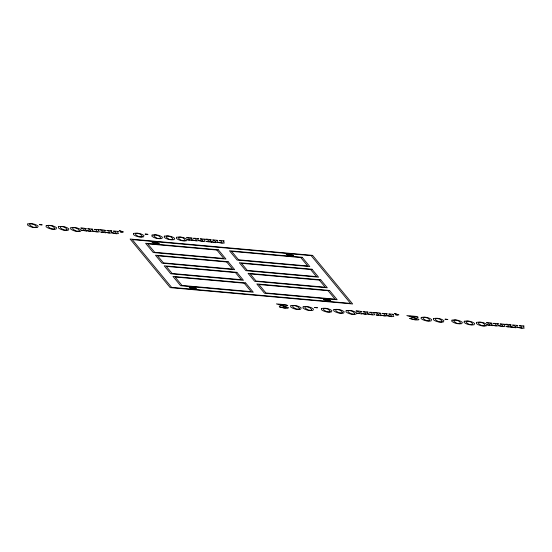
<?xml version="1.0" encoding="UTF-8"?>
<svg xmlns="http://www.w3.org/2000/svg" width="552" height="552" viewBox="0 0 552 552"><rect width="100%" height="100%" fill="white"/><g stroke="black" fill="none" stroke-linecap="round" stroke-linejoin="round"><path stroke-width="0.83" d="M155.692 242.935L157.651 243.115M289.89 254.955L291.842 255.127M192.883 288.04L194.842 288.22M327.074 300.06L329.033 300.233M90.583 230.577L90.562 230.998L89.238 231.053L86.112 230.432L84.835 228.714C91.432 229.294 74.975 226.527 82.979 228.859C88.272 232.357 74.686 228.852 86.692 231.129L86.229 230.577L90.507 231.474L92.819 231.164L97.117 232.068L99.374 231.847L98.166 229.908C103.293 229.929 89.514 228.756 96.013 229.77L97.262 231.592L92.791 231.033L91.487 229.315C97.104 229.397 82.745 228.121 89.362 229.17L90.583 230.577M109.696 232.288L109.682 232.716L108.358 232.765L105.232 232.144L103.955 230.425C110.552 231.005 94.095 228.238 102.099 230.57C107.392 234.069 93.805 230.563 105.811 232.847L105.349 232.288L109.627 233.185L111.939 232.882L116.237 233.779L118.494 233.558L117.279 231.619C122.413 231.64 108.634 230.467 115.133 231.481L116.382 233.303L111.904 232.744L110.607 231.026C116.224 231.109 101.865 229.832 108.482 230.881L109.696 232.288M196.415 240.058L196.395 240.479L195.07 240.527L191.944 239.913L190.668 238.195C197.264 238.768 180.808 236.008 188.812 238.34C194.104 241.838 180.525 238.333 192.524 240.61L192.061 240.058L196.339 240.955L198.651 240.644L202.95 241.541L205.206 241.321L203.998 239.382C209.125 239.402 195.346 238.236 201.846 239.251L203.095 241.072L198.623 240.506L197.319 238.788C202.936 238.878 188.577 237.601 195.194 238.65L196.415 240.058M215.528 241.769L215.515 242.19L214.19 242.238L211.064 241.624L209.788 239.906C216.384 240.486 199.927 237.719 207.931 240.051C213.224 243.549 199.638 240.044 211.644 242.321L211.181 241.769L215.459 242.666L217.771 242.356L222.07 243.253L224.326 243.039L223.112 241.1C228.245 241.114 214.466 239.947 220.966 240.962L222.214 242.783L217.736 242.224L216.439 240.499C222.056 240.589 207.697 239.313 214.314 240.362L215.528 241.769M365.907 313.481L365.893 313.902L364.568 313.95L361.443 313.336L360.166 311.618C366.763 312.197 350.306 309.43 358.31 311.763C363.602 315.261 350.016 311.756 362.022 314.033L361.56 313.481L365.838 314.378L368.149 314.067L372.448 314.971L374.704 314.75L373.49 312.811C378.617 312.832 364.844 311.659 371.344 312.673L372.593 314.495L368.115 313.936L366.818 312.211C372.434 312.301 358.075 311.024 364.693 312.073L365.907 313.481M385.027 315.192L385.013 315.613L383.681 315.668L380.563 315.047L379.286 313.329C385.882 313.909 369.419 311.142 377.43 313.474C382.722 316.972 369.136 313.467 381.142 315.744L380.68 315.192L384.958 316.089L387.269 315.778L391.568 316.682L393.824 316.462L392.61 314.523C397.737 314.543 383.957 313.37 390.464 314.385L391.713 316.206L387.235 315.647L385.938 313.929C391.554 314.012 377.195 312.736 383.812 313.784L385.027 315.192M496.324 325.162L496.303 325.583L494.978 325.632L491.86 325.018L490.576 323.299C497.173 323.872 480.716 321.105 488.727 323.438C494.012 326.943 480.433 323.431 492.432 325.714L491.977 325.156L496.248 326.053L498.566 325.749L502.865 326.646L505.114 326.425L503.907 324.486C509.034 324.507 495.254 323.334 501.761 324.348L503.003 326.177L498.532 325.611L497.228 323.893C502.844 323.976 488.486 322.699 495.103 323.748L496.324 325.162M515.444 326.874L515.423 327.295L514.098 327.343L510.973 326.729L509.696 325.011C516.292 325.583 499.836 322.823 507.84 325.149C513.132 328.654 499.553 325.142 511.552 327.426L511.09 326.867L515.368 327.764L517.679 327.46L521.978 328.357L524.234 328.136L523.027 326.197C528.154 326.218 514.374 325.052 520.874 326.066L522.123 327.888L517.652 327.322L516.348 325.604C521.964 325.694 507.605 324.417 514.222 325.459L515.444 326.874M27.814 223.912L27.6 225.119C30.367 227.32 34.134 227.879 37.57 227.479L38.178 226.12C35.314 223.815 31.36 223.298 27.814 223.912M46.251 225.561L46.037 226.768C48.804 228.97 52.564 229.528 56 229.128L56.608 227.776C53.744 225.471 49.79 224.947 46.251 225.561M58.54 226.665L58.326 227.872C61.093 230.074 64.853 230.626 68.296 230.225L68.896 228.873C66.04 226.568 62.086 226.044 58.54 226.665M70.829 227.769L70.615 228.97C73.381 231.171 77.149 231.73 80.585 231.329L81.192 229.977C78.329 227.672 74.375 227.148 70.829 227.769M133.646 233.392L133.432 234.6C136.199 236.801 139.966 237.353 143.403 236.953L144.01 235.6C141.146 233.296 137.193 232.772 133.646 233.392M152.083 235.042L151.869 236.249C154.636 238.45 158.396 239.009 161.833 238.602L162.44 237.25C159.576 234.945 155.623 234.421 152.083 235.042M164.372 236.146L164.158 237.346C166.925 239.547 170.685 240.106 174.128 239.706L174.736 238.354C171.872 236.049 167.918 235.525 164.372 236.146M176.661 237.243L176.447 238.45C179.214 240.651 182.981 241.21 186.417 240.81L187.024 239.451C184.161 237.146 180.207 236.622 176.661 237.243M290.856 305.711L290.642 306.919C293.409 309.12 297.169 309.679 300.605 309.279L301.213 307.926C298.349 305.622 294.395 305.097 290.856 305.711M303.145 306.815L302.931 308.023C305.698 310.224 309.458 310.776 312.901 310.376L313.501 309.023C310.638 306.719 306.691 306.194 303.145 306.815M321.581 308.464L321.367 309.672C324.134 311.873 327.895 312.432 331.331 312.032L331.938 310.672C329.075 308.375 325.121 307.85 321.581 308.464M333.87 309.568L333.656 310.776C336.423 312.977 340.184 313.529 343.62 313.129L344.227 311.776C341.364 309.472 337.41 308.947 333.87 309.568M346.159 310.666L345.945 311.873C348.712 314.074 352.473 314.633 355.916 314.233L356.516 312.874C353.659 310.576 349.706 310.051 346.159 310.666M421.266 317.393L421.052 318.601C423.819 320.802 427.586 321.361 431.022 320.96L431.629 319.601C428.766 317.296 424.812 316.772 421.266 317.393M433.561 318.497L433.341 319.705C436.108 321.899 439.875 322.458 443.311 322.057L443.918 320.705C441.055 318.4 437.101 317.876 433.561 318.497M451.991 320.146L451.777 321.354C454.544 323.555 458.305 324.107 461.748 323.707L462.355 322.354C459.492 320.05 455.538 319.525 451.991 320.146M464.28 321.243L464.066 322.451C466.833 324.652 470.601 325.211 474.037 324.811L474.644 323.458C471.781 321.154 467.827 320.629 464.28 321.243M476.576 322.347L476.355 323.555C479.122 325.756 482.89 326.308 486.326 325.908L486.933 324.555C484.069 322.251 480.116 321.726 476.576 322.347M122.503 231.743L120.191 231.861L122.02 232.337L123.551 231.923L119.204 230.66L122.503 231.743M397.826 314.647L395.522 314.764L397.35 315.24L398.882 314.819L394.528 313.557L397.826 314.647M286.309 307.236L285.86 307.754L283.783 307.788L279.236 306.774L284.777 308.278L287.833 308.271L288.579 307.678L279.326 304.538L287.771 305.587L286.019 304.738L276.414 303.883L286.309 307.236M416.719 318.911L416.27 319.435L414.193 319.463L409.646 318.449L415.194 319.96L418.25 319.953L418.989 319.36L409.743 316.22L418.181 317.262L416.429 316.42L406.831 315.558L416.719 318.911M42.028 224.864L39.364 224.623L42.028 224.864M147.86 234.345L145.197 234.103L147.86 234.345M317.359 307.768L314.695 307.526L317.359 307.768M447.769 319.442L445.105 319.208L447.769 319.442M152.573 242.087L152 242.604L156.416 243.811L158.81 243.791L159.383 243.266L154.967 242.059L152.573 242.087M189.764 287.192L189.191 287.709L190.785 288.427L196.001 288.896L196.574 288.372L194.98 287.654L189.764 287.192M286.764 254.099L286.198 254.624L290.607 255.831L293.008 255.811L293.574 255.286L289.165 254.079L286.764 254.099M323.955 299.205L323.389 299.729L327.798 300.937L330.193 300.916L330.765 300.392L326.356 299.184L323.955 299.205M36.259 227.086L35.528 227.452L32.816 227.134L29.891 225.257L29.649 224.036L31.34 223.795L34.238 224.609L35.928 226.037L36.259 227.086M54.696 228.742L53.958 229.101L51.253 228.79L48.328 226.913L48.086 225.685L49.777 225.444L52.668 226.258L54.358 227.686L54.696 228.742M66.985 229.839L66.247 230.205L63.542 229.887L60.616 228.01L60.375 226.782L62.066 226.541L64.957 227.362L66.654 228.79L66.985 229.839M79.274 230.943L78.543 231.302L75.831 230.991L72.905 229.114L72.664 227.886L74.354 227.645L77.252 228.459L78.943 229.887L79.274 230.943M142.092 236.566L141.36 236.932L138.649 236.615L135.723 234.738L135.481 233.51L137.172 233.268L140.07 234.082L141.76 235.518L142.092 236.566M160.528 238.216L159.79 238.581L157.085 238.264L154.16 236.387L153.918 235.159L155.609 234.917L158.5 235.738L160.19 237.167L160.528 238.216M172.817 239.32L172.079 239.678L169.374 239.368L166.449 237.491L166.207 236.263L167.898 236.021L170.796 236.836L172.486 238.264L172.817 239.32M185.106 240.417L184.375 240.782L181.663 240.465L178.738 238.588L178.496 237.36L180.187 237.118L183.085 237.94L184.775 239.368L185.106 240.417M299.301 308.892L298.563 309.251L295.858 308.941L292.933 307.064L292.691 305.836L294.382 305.594L297.273 306.408L298.963 307.837L299.301 308.892M311.59 309.989L310.852 310.355L308.147 310.038L305.221 308.161L304.98 306.933L306.67 306.691L309.562 307.505L311.259 308.941L311.59 309.989M330.02 311.638L329.289 312.004L326.584 311.687L323.658 309.81L323.417 308.589L325.107 308.347L327.998 309.161L329.689 310.59L330.02 311.638M342.316 312.742L341.578 313.108L338.873 312.791L335.947 310.914L335.706 309.686L337.396 309.444L340.287 310.258L341.978 311.694L342.316 312.742M354.605 313.84L353.866 314.205L351.162 313.888L348.236 312.011L347.995 310.79L349.685 310.548L352.576 311.362L354.274 312.791L354.605 313.84M429.711 320.567L428.98 320.933L426.268 320.615L423.343 318.739L423.101 317.51L424.792 317.269L427.69 318.09L429.38 319.518L429.711 320.567M442 321.671L441.269 322.03L438.564 321.719L435.638 319.843L435.39 318.614L437.08 318.373L439.978 319.187L441.669 320.615L442 321.671M460.437 323.32L459.699 323.686L456.994 323.368L454.068 321.492L453.827 320.263L455.517 320.022L458.415 320.836L460.106 322.271L460.437 323.32M472.726 324.417L471.994 324.783L469.283 324.466L466.357 322.589L466.116 321.367L467.806 321.126L470.704 321.94L472.395 323.368L472.726 324.417M485.015 325.521L484.283 325.887L481.579 325.57L478.653 323.693L478.405 322.465L480.095 322.223L482.993 323.037L484.684 324.472L485.015 325.521M312.584 255.369L130.113 239.03L170.182 287.627L352.659 303.973L312.584 255.369M311.155 255.631L132.232 239.609L171.61 287.364L350.534 303.393L311.155 255.631M218.288 249.773L145.604 243.266L153.263 252.547L225.947 259.06L218.288 249.773M302.165 257.28L229.473 250.774L237.132 260.061L309.817 266.568L302.165 257.28M216.867 250.035L147.729 243.846L154.691 252.285L223.829 258.481L216.867 250.035M300.736 257.542L231.598 251.353L238.561 259.799L307.699 265.988L300.736 257.542M228.135 261.71L155.45 255.203L162.012 263.159L234.697 269.673L228.135 261.71M312.004 269.224L239.32 262.711L245.881 270.673L318.573 277.18L312.004 269.224M226.706 261.972L157.568 255.783L163.44 262.897L232.578 269.093L226.706 261.972M310.583 269.486L241.445 263.297L247.31 270.411L316.448 276.6L310.583 269.486M236.884 272.322L164.199 265.816L170.761 273.778L243.453 280.285L236.884 272.322M320.76 279.836L248.069 273.33L254.631 281.285L327.322 287.799L320.76 279.836M235.456 272.584L166.318 266.395L172.189 273.516L241.327 279.705L235.456 272.584M319.332 280.099L250.194 273.909L256.059 281.023L325.197 287.212L319.332 280.099M245.64 282.941L172.948 276.428L180.607 285.715L253.292 292.222L245.64 282.941M329.51 290.449L256.818 283.942L264.477 293.222L337.168 299.736L329.51 290.449M244.212 283.204L175.074 277.007L182.036 285.453L251.174 291.642L244.212 283.204M328.081 290.711L258.943 284.522L265.905 292.96L335.043 299.156L328.081 290.711M325.57 300.143A2.015 0.421 7.8 0 0 328.964 300.447A2.015 0.421 7.8 0 0 326.694 299.598A2.015 0.421 7.8 0 0 325.57 300.143M154.187 243.018A2.015 0.421 7.8 0 0 157.575 243.322A2.015 0.421 7.8 0 0 155.312 242.473A2.015 0.421 7.8 0 0 154.187 243.018M288.385 255.038A2.015 0.421 7.8 0 0 291.773 255.341A2.015 0.421 7.8 0 0 289.503 254.493A2.015 0.421 7.8 0 0 288.385 255.038M191.378 288.123A2.015 0.421 7.8 0 0 194.766 288.427A2.015 0.421 7.8 0 0 192.496 287.578A2.015 0.421 7.8 0 0 191.378 288.123"/></g></svg>
